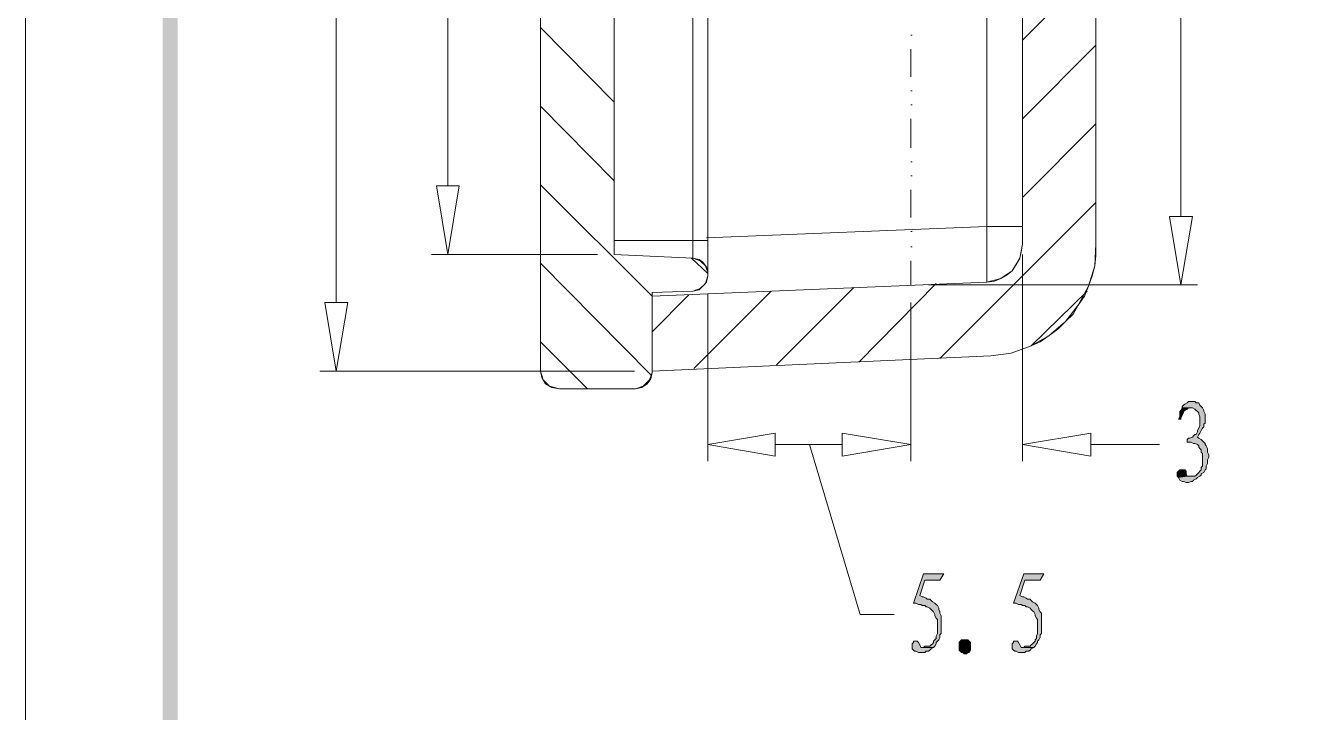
# Model space of a CAD drawing. Header units: millimetres. Extents: x 7 to 289, y 10 to 206.
# Drawn here: x 7.06 to 49.75, y 101.84 to 124.77 of the extents above; entities that cross this region are included whole.
import ezdxf

# ---------------------------------------------------------------- set-up
doc = ezdxf.new("R2010")
doc.units = ezdxf.units.MM

msp = doc.modelspace()

# ---------------------------------------------------------------- hatches: boundary and pattern name
h = msp.add_hatch(color=7)
h.dxf.hatch_style = 2
h.paths.add_polyline_path([(11.634011, 15.231992), (12.142011, 15.231992), (11.634011, 201.540886)])
h = msp.add_hatch(color=7)
h.dxf.hatch_style = 2
h.paths.add_polyline_path([(12.142011, 15.231992), (11.634011, 201.540886), (12.142011, 201.032886)])
at = {"true_color": 0xdda500}
h = msp.add_hatch(color=42, dxfattribs=at)
h.dxf.hatch_style = 2
h.paths.add_polyline_path([(46.008572, 112.217553), (45.923906, 112.217553), (45.881572, 112.217553), (45.839239, 112.175219), (45.754572, 112.132886), (45.712239, 112.090553), (45.669906, 112.048219), (45.669906, 112.005886), (45.966239, 112.005886), (46.008572, 112.005886), (46.093239, 111.963553), (46.135572, 111.921219), (46.177906, 111.878886), (46.220239, 111.836553), (46.220239, 111.794219), (46.262572, 111.709553), (46.262572, 111.624886), (46.262572, 111.540219), (46.262572, 111.497886), (46.262572, 111.413219), (46.220239, 111.328553), (46.177906, 111.243886), (46.177906, 111.201553), (46.135572, 111.116886), (46.093239, 111.116886), (46.050906, 111.074553), (46.008572, 111.032219), (45.923906, 110.989886), (45.881572, 110.989886), (45.839239, 110.947553), (45.839239, 110.862886), (45.881572, 110.862886), (45.966239, 110.862886), (46.050906, 110.820553), (46.093239, 110.820553), (46.177906, 110.778219), (46.220239, 110.735886), (46.220239, 110.693553), (46.262572, 110.651219), (46.304906, 110.608886), (46.304906, 110.524219), (46.347239, 110.481886), (46.347239, 110.397219), (46.347239, 110.312553), (46.347239, 110.227886), (46.347239, 110.143219), (46.347239, 110.058553), (46.304906, 110.016219), (46.304906, 109.931553), (46.262572, 109.889219), (46.220239, 109.846886), (46.177906, 109.804553), (46.135572, 109.762219), (46.093239, 109.719886), (46.008572, 109.719886), (45.923906, 109.719886), (45.839239, 109.719886), (45.542906, 109.677553), (45.585239, 109.592886), (45.669906, 109.550553), (45.712239, 109.550553), (45.796906, 109.508219), (45.881572, 109.508219), (45.966239, 109.550553), (46.008572, 109.550553), (46.050906, 109.592886), (46.135572, 109.635219), (46.177906, 109.677553), (46.262572, 109.719886), (46.304906, 109.762219), (46.304906, 109.804553), (46.389572, 109.846886), (46.431906, 109.931553), (46.474239, 109.973886), (46.474239, 110.058553), (46.516572, 110.143219), (46.516572, 110.185553), (46.516572, 110.270219), (46.558906, 110.354886), (46.558906, 110.439553), (46.516572, 110.524219), (46.516572, 110.608886), (46.516572, 110.651219), (46.474239, 110.735886), (46.431906, 110.778219), (46.431906, 110.820553), (46.389572, 110.862886), (46.347239, 110.905219), (46.304906, 110.947553), (46.220239, 110.989886), (46.177906, 111.032219), (46.220239, 111.116886), (46.262572, 111.159219), (46.304906, 111.243886), (46.347239, 111.328553), (46.389572, 111.370886), (46.389572, 111.455553), (46.431906, 111.497886), (46.431906, 111.582553), (46.431906, 111.624886), (46.431906, 111.709553), (46.431906, 111.794219), (46.389572, 111.878886), (46.389572, 111.921219), (46.347239, 112.005886), (46.304906, 112.048219), (46.262572, 112.090553), (46.220239, 112.175219), (46.135572, 112.175219), (46.093239, 112.217553)])
h = msp.add_hatch(color=42, dxfattribs=at)
h.dxf.hatch_style = 2
h.paths.add_polyline_path([(45.669906, 112.005886), (45.627572, 111.921219), (45.585239, 111.878886), (45.585239, 111.794219), (45.585239, 111.709553), (45.542906, 111.624886), (45.627572, 111.624886), (45.627572, 111.667219), (45.669906, 111.751886), (45.712239, 111.836553), (45.712239, 111.878886), (45.754572, 111.921219), (45.839239, 111.963553), (45.881572, 112.005886), (45.966239, 112.005886)])
h = msp.add_hatch(color=42, dxfattribs=at)
h.dxf.hatch_style = 2
h.paths.add_polyline_path([(45.627572, 109.931553), (45.585239, 109.931553), (45.542906, 109.889219), (45.500572, 109.846886), (45.500572, 109.762219), (45.500572, 109.719886), (45.542906, 109.677553), (45.839239, 109.719886), (45.796906, 109.804553), (45.796906, 109.889219), (45.754572, 109.931553), (45.712239, 109.931553)])
h = msp.add_hatch(color=42, dxfattribs=at)
h.dxf.hatch_style = 2
h.paths.add_polyline_path([(37.711239, 106.460219), (37.033906, 106.460219), (36.695239, 105.486553), (36.779906, 105.486553), (36.864572, 105.444219), (36.949239, 105.444219), (36.991572, 105.401886), (37.076239, 105.401886), (37.118572, 105.359553), (37.160906, 105.359553), (37.245572, 105.317219), (37.287906, 105.274886), (37.330239, 105.232553), (37.372572, 105.190219), (37.414906, 105.105553), (37.414906, 105.063219), (37.457239, 104.978553), (37.499572, 104.936219), (37.499572, 104.851553), (37.499572, 104.766886), (37.499572, 104.682219), (37.499572, 104.639886), (37.499572, 104.512886), (37.499572, 104.470553), (37.457239, 104.385886), (37.457239, 104.301219), (37.414906, 104.258886), (37.372572, 104.216553), (37.372572, 104.174219), (37.330239, 104.131886), (37.287906, 104.089553), (37.245572, 104.047219), (37.160906, 104.047219), (37.076239, 104.047219), (37.033906, 104.004886), (36.949239, 104.004886), (37.372572, 104.004886), (37.414906, 104.047219), (37.457239, 104.131886), (37.457239, 104.174219), (37.499572, 104.216553), (37.541906, 104.258886), (37.584239, 104.343553), (37.584239, 104.428219), (37.626572, 104.470553), (37.626572, 104.555219), (37.626572, 104.639886), (37.626572, 104.724553), (37.626572, 104.809219), (37.626572, 104.893886), (37.626572, 104.978553), (37.626572, 105.063219), (37.584239, 105.147886), (37.584239, 105.190219), (37.541906, 105.274886), (37.541906, 105.317219), (37.499572, 105.401886), (37.457239, 105.444219), (37.414906, 105.486553), (37.330239, 105.528886), (37.287906, 105.571219), (37.245572, 105.613553), (37.160906, 105.613553), (37.118572, 105.655886), (37.033906, 105.698219), (36.991572, 105.698219), (36.906906, 105.740553), (37.076239, 106.248553), (37.584239, 106.248553)])
h = msp.add_hatch(color=42, dxfattribs=at)
h.dxf.hatch_style = 2
h.paths.add_polyline_path([(41.055572, 106.460219), (40.378239, 106.460219), (40.039572, 105.486553), (40.124239, 105.486553), (40.208906, 105.444219), (40.293572, 105.444219), (40.335906, 105.401886), (40.420572, 105.401886), (40.462906, 105.359553), (40.505239, 105.359553), (40.589906, 105.317219), (40.632239, 105.274886), (40.674572, 105.232553), (40.716906, 105.190219), (40.759239, 105.105553), (40.759239, 105.063219), (40.801572, 104.978553), (40.843906, 104.936219), (40.843906, 104.851553), (40.843906, 104.766886), (40.843906, 104.682219), (40.843906, 104.639886), (40.843906, 104.512886), (40.843906, 104.470553), (40.801572, 104.385886), (40.801572, 104.301219), (40.759239, 104.258886), (40.759239, 104.216553), (40.716906, 104.174219), (40.674572, 104.131886), (40.632239, 104.089553), (40.589906, 104.047219), (40.505239, 104.047219), (40.420572, 104.047219), (40.378239, 104.004886), (40.293572, 104.004886), (40.716906, 104.004886), (40.759239, 104.047219), (40.801572, 104.131886), (40.843906, 104.174219), (40.843906, 104.216553), (40.886239, 104.258886), (40.928572, 104.343553), (40.928572, 104.428219), (40.970906, 104.470553), (40.970906, 104.555219), (40.970906, 104.639886), (40.970906, 104.724553), (40.970906, 104.809219), (40.970906, 104.893886), (40.970906, 104.978553), (40.970906, 105.063219), (40.970906, 105.147886), (40.928572, 105.190219), (40.886239, 105.274886), (40.886239, 105.317219), (40.843906, 105.401886), (40.801572, 105.444219), (40.759239, 105.486553), (40.674572, 105.528886), (40.632239, 105.571219), (40.589906, 105.613553), (40.505239, 105.613553), (40.462906, 105.655886), (40.378239, 105.698219), (40.335906, 105.698219), (40.251239, 105.740553), (40.420572, 106.248553), (40.928572, 106.248553)])
h = msp.add_hatch(color=42, dxfattribs=at)
h.dxf.hatch_style = 2
h.paths.add_polyline_path([(36.779906, 104.216553), (36.695239, 104.216553), (36.695239, 104.174219), (36.652906, 104.131886), (36.652906, 104.047219), (36.652906, 104.004886), (36.652906, 103.962553), (36.695239, 103.920219), (36.737572, 103.877886), (36.779906, 103.877886), (36.864572, 103.835553), (36.949239, 103.835553), (37.033906, 103.835553), (37.076239, 103.835553), (37.118572, 103.877886), (37.203239, 103.877886), (37.245572, 103.920219), (37.287906, 103.962553), (37.372572, 104.004886), (36.949239, 104.004886), (36.906906, 104.089553), (36.864572, 104.174219), (36.822239, 104.216553)])
h = msp.add_hatch(color=42, dxfattribs=at)
h.dxf.hatch_style = 2
h.paths.add_polyline_path([(38.515572, 103.835553), (38.473239, 103.793219), (38.388572, 103.793219), (38.346239, 103.835553), (38.303906, 103.835553), (38.261572, 103.877886), (38.219239, 103.920219), (38.219239, 104.004886), (38.219239, 104.089553), (38.219239, 104.174219), (38.261572, 104.216553), (38.303906, 104.258886), (38.346239, 104.258886), (38.388572, 104.258886), (38.473239, 104.258886), (38.515572, 104.258886), (38.557906, 104.216553), (38.600239, 104.174219), (38.600239, 104.089553), (38.600239, 104.047219), (38.600239, 103.962553), (38.600239, 103.920219), (38.557906, 103.835553)])
h = msp.add_hatch(color=42, dxfattribs=at)
h.dxf.hatch_style = 2
h.paths.add_polyline_path([(40.124239, 104.216553), (40.039572, 104.216553), (40.039572, 104.174219), (39.997239, 104.131886), (39.997239, 104.047219), (39.997239, 104.004886), (39.997239, 103.962553), (40.039572, 103.920219), (40.081906, 103.877886), (40.124239, 103.877886), (40.208906, 103.835553), (40.293572, 103.835553), (40.378239, 103.835553), (40.420572, 103.835553), (40.462906, 103.877886), (40.547572, 103.877886), (40.589906, 103.920219), (40.632239, 103.962553), (40.716906, 104.004886), (40.293572, 104.004886), (40.251239, 104.089553), (40.208906, 104.174219), (40.166572, 104.216553)])

# ---------------------------------------------------------------- linework, layer by layer
at = {"color": 7, "lineweight": 0}
msp.add_lwpolyline([(7.062011, 10.405992), (288.705678, 10.405992), (288.705678, 206.112992), (7.062011, 206.112992)], close=True, dxfattribs=at)
for points in [[(27.424345, 175.717553), (24.884345, 175.717553), (24.799678, 175.717553), (24.757345, 175.717553), (24.672678, 175.717553), (24.630345, 175.675219), (24.588011, 175.675219), (24.545678, 175.632886), (24.461011, 175.590553), (24.418678, 175.548219), (24.376345, 175.505886), (24.334011, 175.463553), (24.334011, 175.421219), (24.291678, 175.336553), (24.291678, 175.294219), (24.249345, 175.251886), (24.249345, 175.167219), (24.249345, 175.124886), (24.249345, 113.233553)], [(24.249345, 175.124886), (24.249345, 113.233553)], [(39.277572, 174.616886), (27.974678, 175.124886), (27.974678, 172.627219), (39.150572, 172.161553), (39.277572, 172.119219), (39.404572, 172.119219), (39.489239, 172.076886), (39.616239, 172.034553), (39.700906, 171.992219), (39.827906, 171.907553), (39.912572, 171.865219), (39.997239, 171.780553), (40.081906, 171.695886), (40.124239, 171.568886), (40.208906, 171.484219), (40.251239, 171.357219), (40.293572, 171.272553), (40.293572, 171.145553), (40.335906, 171.018553), (40.335906, 170.891553), (40.335906, 117.466886)], [(29.329345, 117.001219), (26.704678, 117.128219), (26.704678, 171.230219), (29.329345, 171.357219), (29.541011, 171.399553), (29.668011, 171.484219), (29.795011, 171.653553), (29.837345, 171.822886), (29.837345, 171.949886)], [(26.704678, 171.230219), (26.704678, 117.128219)], [(27.974678, 113.233553), (39.277572, 113.741553), (39.616239, 113.783886), (39.954906, 113.826219), (40.293572, 113.953219), (40.632239, 114.080219), (40.928572, 114.207219), (41.224906, 114.418886), (41.521239, 114.630553), (41.775239, 114.884553), (42.029239, 115.138553), (42.198572, 115.434886), (42.410239, 115.731219), (42.537239, 116.069886), (42.664239, 116.408553), (42.748906, 116.747219), (42.791239, 117.085886), (42.791239, 117.466886), (42.791239, 170.891553)], [(40.335906, 170.891553), (40.335906, 117.466886)], [(42.791239, 170.891553), (42.791239, 117.466886)], [(29.329345, 164.880219), (29.329345, 117.001219)], [(29.837345, 164.880219), (29.837345, 116.408553)], [(39.150572, 118.059553), (39.150572, 126.187553)], [(39.150572, 118.059553), (29.795011, 117.678553)], [(39.150572, 116.196886), (39.150572, 116.662553), (39.150572, 117.128219), (39.150572, 118.059553)], [(40.335906, 118.059553), (39.150572, 118.059553)], [(29.837345, 117.593886), (26.704678, 117.593886)], [(39.150572, 116.196886), (39.616239, 116.323886), (39.997239, 116.577886), (40.251239, 117.001219), (40.335906, 117.466886)], [(39.150572, 116.196886), (39.404572, 116.239219), (39.616239, 116.323886), (39.827906, 116.450886), (39.997239, 116.577886), (40.124239, 116.789553), (40.251239, 117.001219), (40.293572, 117.212886), (40.335906, 117.466886)], [(39.277572, 113.741553), (39.954906, 113.826219), (40.632239, 114.080219), (41.224906, 114.418886), (41.775239, 114.884553), (42.198572, 115.434886), (42.537239, 116.069886), (42.748906, 116.747219), (42.791239, 117.466886)], [(29.329345, 117.001219), (26.704678, 117.128219)], [(29.837345, 116.535553), (29.752678, 116.747219), (29.583345, 116.916553), (29.329345, 117.001219)], [(29.329345, 117.001219), (29.541011, 116.958886), (29.668011, 116.874219), (29.795011, 116.704886), (29.837345, 116.535553)], [(27.974678, 115.858219), (29.329345, 115.900553), (29.541011, 115.942886), (29.668011, 116.069886), (29.795011, 116.196886), (29.837345, 116.408553), (29.837345, 116.535553)], [(27.974678, 115.731219), (39.150572, 116.196886)], [(39.150572, 116.196886), (27.974678, 115.731219), (27.974678, 113.233553)], [(29.329345, 115.900553), (29.583345, 115.985219), (29.752678, 116.154553), (29.837345, 116.408553)], [(24.884345, 112.640886), (27.424345, 112.640886), (27.636011, 112.683219), (27.805345, 112.810219), (27.932345, 112.979553), (27.974678, 113.191219), (27.974678, 115.858219)], [(27.974678, 115.858219), (29.329345, 115.900553)], [(27.974678, 115.858219), (27.974678, 113.191219)], [(27.974678, 113.233553), (39.277572, 113.741553)], [(24.249345, 113.233553), (24.334011, 112.937219), (24.545678, 112.725553), (24.884345, 112.640886)], [(24.884345, 112.640886), (24.630345, 112.683219), (24.418678, 112.810219), (24.291678, 113.021886), (24.249345, 113.233553)], [(27.424345, 112.640886), (27.678345, 112.725553), (27.890011, 112.937219), (27.974678, 113.191219)], [(27.424345, 112.640886), (24.884345, 112.640886)]]:
    msp.add_lwpolyline(points, dxfattribs=at)
at = {"color": 3, "lineweight": 0, "true_color": 0x00ff00}
for points in [[(17.433678, 115.519553), (17.433678, 142.189553)], [(21.159011, 119.414219), (21.159011, 139.649553)], [(45.627572, 118.398219), (45.627572, 139.691886)], [(34.324678, 110.778219), (32.081011, 110.778219)], [(34.324678, 110.778219), (32.081011, 110.778219)], [(33.224011, 110.778219), (34.917345, 105.105553), (36.060239, 105.105553)], [(42.621906, 110.778219), (44.907906, 110.778219)]]:
    msp.add_lwpolyline(points, dxfattribs=at)
at = {"color": 40, "lineweight": 0, "true_color": 0xffbf00}
for points in [[(42.791239, 126.737886), (40.335906, 124.282553)], [(26.704678, 122.208219), (24.249345, 124.705886)], [(42.791239, 124.113219), (40.335906, 121.657886)], [(26.704678, 119.583553), (24.249345, 122.081219)], [(42.791239, 121.488553), (40.335906, 119.033219)], [(27.974678, 115.731219), (24.249345, 119.456553)], [(42.791239, 118.863886), (37.584239, 113.656886)], [(29.837345, 116.493219), (29.287011, 117.001219)], [(27.932345, 113.106553), (24.249345, 116.831886)], [(37.457239, 116.154553), (34.875011, 113.529886)], [(29.202345, 115.773553), (27.974678, 114.545886)], [(31.954011, 115.900553), (29.371678, 113.318219)], [(34.705678, 116.027553), (32.123345, 113.445219)], [(42.494906, 115.900553), (40.632239, 114.080219)], [(25.815678, 112.640886), (24.249345, 114.207219)]]:
    msp.add_lwpolyline(points, dxfattribs=at)
at = {"color": 2, "lineweight": 0, "true_color": 0xffff00}
for points in [[(36.610572, 124.451886), (36.652906, 124.451886)], [(36.610572, 123.054886), (36.610572, 123.986219)], [(36.610572, 122.589219), (36.652906, 122.589219)], [(36.610572, 122.123553), (36.652906, 122.123553)], [(36.610572, 120.684219), (36.610572, 121.657886)], [(36.610572, 120.218553), (36.652906, 120.218553)], [(36.610572, 119.752886), (36.652906, 119.752886)], [(36.610572, 118.355886), (36.610572, 119.287219)], [(36.610572, 117.890219), (36.652906, 117.890219)], [(36.610572, 117.382219), (36.652906, 117.382219)], [(36.610572, 116.112219), (36.610572, 116.916553)]]:
    msp.add_lwpolyline(points, dxfattribs=at)
at = {"color": 3, "lineweight": 0, "true_color": 0x00ff00}
for points in [[(21.540011, 119.414219), (21.159011, 117.128219), (20.778011, 119.414219)], [(46.008572, 118.398219), (45.627572, 116.112219), (45.246572, 118.398219)], [(17.814678, 115.519553), (17.433678, 113.233553), (17.052678, 115.519553)], [(32.081011, 110.397219), (29.837345, 110.778219), (32.081011, 111.159219)], [(34.324678, 111.159219), (36.610572, 110.778219), (34.324678, 110.397219)], [(34.324678, 111.159219), (36.610572, 110.778219), (34.324678, 110.397219)], [(42.621906, 110.397219), (40.335906, 110.778219), (42.621906, 111.159219)]]:
    msp.add_lwpolyline(points, close=True, dxfattribs=at)
at = {"color": 131, "lineweight": 0, "true_color": 0x7fffff}
for points in [[(26.154345, 117.128219), (20.608678, 117.128219)], [(40.335906, 117.128219), (40.335906, 110.227886)], [(37.203239, 116.112219), (46.177906, 116.112219)], [(29.837345, 115.815886), (29.837345, 110.227886)], [(36.610572, 115.519553), (36.610572, 110.227886)], [(36.610572, 115.519553), (36.610572, 110.227886)], [(27.382011, 113.233553), (16.883345, 113.233553)]]:
    msp.add_lwpolyline(points, dxfattribs=at)
at = {"color": 42, "lineweight": 0, "true_color": 0xdda500}
for points in [[(46.008572, 112.217553), (45.923906, 112.217553), (45.881572, 112.217553), (45.839239, 112.175219), (45.754572, 112.132886), (45.712239, 112.090553), (45.669906, 112.048219), (45.669906, 112.005886), (45.966239, 112.005886), (46.008572, 112.005886), (46.093239, 111.963553), (46.135572, 111.921219), (46.177906, 111.878886), (46.220239, 111.836553), (46.220239, 111.794219), (46.262572, 111.709553), (46.262572, 111.624886), (46.262572, 111.540219), (46.262572, 111.497886), (46.262572, 111.413219), (46.220239, 111.328553), (46.177906, 111.243886), (46.177906, 111.201553), (46.135572, 111.116886), (46.093239, 111.116886), (46.050906, 111.074553), (46.008572, 111.032219), (45.923906, 110.989886), (45.881572, 110.989886), (45.839239, 110.947553), (45.839239, 110.862886), (45.881572, 110.862886), (45.966239, 110.862886), (46.050906, 110.820553), (46.093239, 110.820553), (46.177906, 110.778219), (46.220239, 110.735886), (46.220239, 110.693553), (46.262572, 110.651219), (46.304906, 110.608886), (46.304906, 110.524219), (46.347239, 110.481886), (46.347239, 110.397219), (46.347239, 110.312553), (46.347239, 110.227886), (46.347239, 110.143219), (46.347239, 110.058553), (46.304906, 110.016219), (46.304906, 109.931553), (46.262572, 109.889219), (46.220239, 109.846886), (46.177906, 109.804553), (46.135572, 109.762219), (46.093239, 109.719886), (46.008572, 109.719886), (45.923906, 109.719886), (45.839239, 109.719886), (45.542906, 109.677553), (45.585239, 109.592886), (45.669906, 109.550553), (45.712239, 109.550553), (45.796906, 109.508219), (45.881572, 109.508219), (45.966239, 109.550553), (46.008572, 109.550553), (46.050906, 109.592886), (46.135572, 109.635219), (46.177906, 109.677553), (46.262572, 109.719886), (46.304906, 109.762219), (46.304906, 109.804553), (46.389572, 109.846886), (46.431906, 109.931553), (46.474239, 109.973886), (46.474239, 110.058553), (46.516572, 110.143219), (46.516572, 110.185553), (46.516572, 110.270219), (46.558906, 110.354886), (46.558906, 110.439553), (46.516572, 110.524219), (46.516572, 110.608886), (46.516572, 110.651219), (46.474239, 110.735886), (46.431906, 110.778219), (46.431906, 110.820553), (46.389572, 110.862886), (46.347239, 110.905219), (46.304906, 110.947553), (46.220239, 110.989886), (46.177906, 111.032219), (46.220239, 111.116886), (46.262572, 111.159219), (46.304906, 111.243886), (46.347239, 111.328553), (46.389572, 111.370886), (46.389572, 111.455553), (46.431906, 111.497886), (46.431906, 111.582553), (46.431906, 111.624886), (46.431906, 111.709553), (46.431906, 111.794219), (46.389572, 111.878886), (46.389572, 111.921219), (46.347239, 112.005886), (46.304906, 112.048219), (46.262572, 112.090553), (46.220239, 112.175219), (46.135572, 112.175219), (46.093239, 112.217553)], [(45.669906, 112.005886), (45.627572, 111.921219), (45.585239, 111.878886), (45.585239, 111.794219), (45.585239, 111.709553), (45.542906, 111.624886), (45.627572, 111.624886), (45.627572, 111.667219), (45.669906, 111.751886), (45.712239, 111.836553), (45.712239, 111.878886), (45.754572, 111.921219), (45.839239, 111.963553), (45.881572, 112.005886), (45.966239, 112.005886)], [(45.627572, 109.931553), (45.585239, 109.931553), (45.542906, 109.889219), (45.500572, 109.846886), (45.500572, 109.762219), (45.500572, 109.719886), (45.542906, 109.677553), (45.839239, 109.719886), (45.796906, 109.804553), (45.796906, 109.889219), (45.754572, 109.931553), (45.712239, 109.931553)], [(37.711239, 106.460219), (37.033906, 106.460219), (36.695239, 105.486553), (36.779906, 105.486553), (36.864572, 105.444219), (36.949239, 105.444219), (36.991572, 105.401886), (37.076239, 105.401886), (37.118572, 105.359553), (37.160906, 105.359553), (37.245572, 105.317219), (37.287906, 105.274886), (37.330239, 105.232553), (37.372572, 105.190219), (37.414906, 105.105553), (37.414906, 105.063219), (37.457239, 104.978553), (37.499572, 104.936219), (37.499572, 104.851553), (37.499572, 104.766886), (37.499572, 104.682219), (37.499572, 104.639886), (37.499572, 104.512886), (37.499572, 104.470553), (37.457239, 104.385886), (37.457239, 104.301219), (37.414906, 104.258886), (37.372572, 104.216553), (37.372572, 104.174219), (37.330239, 104.131886), (37.287906, 104.089553), (37.245572, 104.047219), (37.160906, 104.047219), (37.076239, 104.047219), (37.033906, 104.004886), (36.949239, 104.004886), (37.372572, 104.004886), (37.414906, 104.047219), (37.457239, 104.131886), (37.457239, 104.174219), (37.499572, 104.216553), (37.541906, 104.258886), (37.584239, 104.343553), (37.584239, 104.428219), (37.626572, 104.470553), (37.626572, 104.555219), (37.626572, 104.639886), (37.626572, 104.724553), (37.626572, 104.809219), (37.626572, 104.893886), (37.626572, 104.978553), (37.626572, 105.063219), (37.584239, 105.147886), (37.584239, 105.190219), (37.541906, 105.274886), (37.541906, 105.317219), (37.499572, 105.401886), (37.457239, 105.444219), (37.414906, 105.486553), (37.330239, 105.528886), (37.287906, 105.571219), (37.245572, 105.613553), (37.160906, 105.613553), (37.118572, 105.655886), (37.033906, 105.698219), (36.991572, 105.698219), (36.906906, 105.740553), (37.076239, 106.248553), (37.584239, 106.248553)], [(41.055572, 106.460219), (40.378239, 106.460219), (40.039572, 105.486553), (40.124239, 105.486553), (40.208906, 105.444219), (40.293572, 105.444219), (40.335906, 105.401886), (40.420572, 105.401886), (40.462906, 105.359553), (40.505239, 105.359553), (40.589906, 105.317219), (40.632239, 105.274886), (40.674572, 105.232553), (40.716906, 105.190219), (40.759239, 105.105553), (40.759239, 105.063219), (40.801572, 104.978553), (40.843906, 104.936219), (40.843906, 104.851553), (40.843906, 104.766886), (40.843906, 104.682219), (40.843906, 104.639886), (40.843906, 104.512886), (40.843906, 104.470553), (40.801572, 104.385886), (40.801572, 104.301219), (40.759239, 104.258886), (40.759239, 104.216553), (40.716906, 104.174219), (40.674572, 104.131886), (40.632239, 104.089553), (40.589906, 104.047219), (40.505239, 104.047219), (40.420572, 104.047219), (40.378239, 104.004886), (40.293572, 104.004886), (40.716906, 104.004886), (40.759239, 104.047219), (40.801572, 104.131886), (40.843906, 104.174219), (40.843906, 104.216553), (40.886239, 104.258886), (40.928572, 104.343553), (40.928572, 104.428219), (40.970906, 104.470553), (40.970906, 104.555219), (40.970906, 104.639886), (40.970906, 104.724553), (40.970906, 104.809219), (40.970906, 104.893886), (40.970906, 104.978553), (40.970906, 105.063219), (40.970906, 105.147886), (40.928572, 105.190219), (40.886239, 105.274886), (40.886239, 105.317219), (40.843906, 105.401886), (40.801572, 105.444219), (40.759239, 105.486553), (40.674572, 105.528886), (40.632239, 105.571219), (40.589906, 105.613553), (40.505239, 105.613553), (40.462906, 105.655886), (40.378239, 105.698219), (40.335906, 105.698219), (40.251239, 105.740553), (40.420572, 106.248553), (40.928572, 106.248553)], [(36.779906, 104.216553), (36.695239, 104.216553), (36.695239, 104.174219), (36.652906, 104.131886), (36.652906, 104.047219), (36.652906, 104.004886), (36.652906, 103.962553), (36.695239, 103.920219), (36.737572, 103.877886), (36.779906, 103.877886), (36.864572, 103.835553), (36.949239, 103.835553), (37.033906, 103.835553), (37.076239, 103.835553), (37.118572, 103.877886), (37.203239, 103.877886), (37.245572, 103.920219), (37.287906, 103.962553), (37.372572, 104.004886), (36.949239, 104.004886), (36.906906, 104.089553), (36.864572, 104.174219), (36.822239, 104.216553)], [(38.515572, 103.835553), (38.473239, 103.793219), (38.388572, 103.793219), (38.346239, 103.835553), (38.303906, 103.835553), (38.261572, 103.877886), (38.219239, 103.920219), (38.219239, 104.004886), (38.219239, 104.089553), (38.219239, 104.174219), (38.261572, 104.216553), (38.303906, 104.258886), (38.346239, 104.258886), (38.388572, 104.258886), (38.473239, 104.258886), (38.515572, 104.258886), (38.557906, 104.216553), (38.600239, 104.174219), (38.600239, 104.089553), (38.600239, 104.047219), (38.600239, 103.962553), (38.600239, 103.920219), (38.557906, 103.835553)], [(40.124239, 104.216553), (40.039572, 104.216553), (40.039572, 104.174219), (39.997239, 104.131886), (39.997239, 104.047219), (39.997239, 104.004886), (39.997239, 103.962553), (40.039572, 103.920219), (40.081906, 103.877886), (40.124239, 103.877886), (40.208906, 103.835553), (40.293572, 103.835553), (40.378239, 103.835553), (40.420572, 103.835553), (40.462906, 103.877886), (40.547572, 103.877886), (40.589906, 103.920219), (40.632239, 103.962553), (40.716906, 104.004886), (40.293572, 104.004886), (40.251239, 104.089553), (40.208906, 104.174219), (40.166572, 104.216553)]]:
    msp.add_lwpolyline(points, close=True, dxfattribs=at)

doc.saveas('drawing.dxf')
